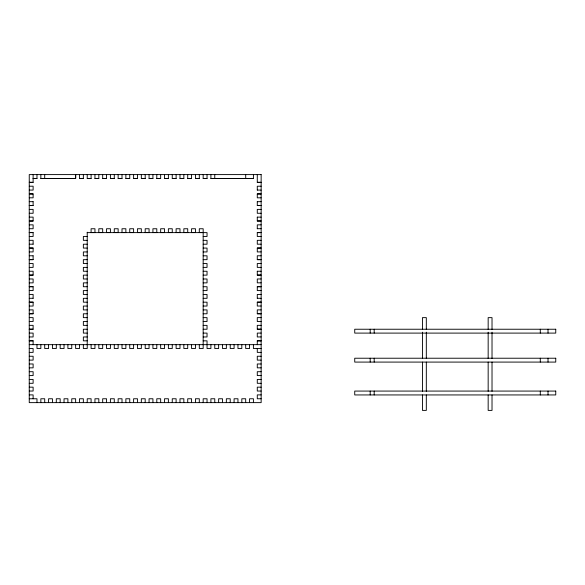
<?xml version="1.0" encoding="UTF-8"?>
<svg xmlns="http://www.w3.org/2000/svg" width="585" height="585" viewBox="0 0 585 585"><rect width="100%" height="100%" fill="white"/><g stroke="black" fill="none" stroke-linecap="round" stroke-linejoin="round"><path stroke-width="0.88" d="M33.118 178.462L36.979 178.462M40.848 178.462L75.684 178.462L75.684 174.601M79.494 178.462L83.355 178.462M87.224 178.462L91.092 178.462M94.953 178.462L98.821 178.462M102.682 178.462L106.55 178.462M110.411 178.462L114.28 178.462M118.141 178.462L122.009 178.462M125.87 178.462L129.738 178.462M133.599 178.462L137.468 178.462M141.329 178.462L145.197 178.462M149.065 178.462L152.926 178.462M156.795 178.462L160.656 178.462M164.524 178.462L168.385 178.462M172.253 178.462L176.114 178.462M179.983 178.462L183.844 178.462M187.712 178.462L191.573 178.462M195.441 178.462L199.309 178.462M203.17 178.462L207.039 178.462M210.9 178.462L253.415 178.462M33.118 178.505L36.979 178.505L36.979 174.601M33.118 182.33L29.25 182.33L33.118 182.374L33.118 174.601M257.283 182.33L261.144 182.33L257.283 182.374L257.283 174.601M29.25 186.235L33.118 186.191L33.118 190.103L29.25 190.059M261.144 186.191L257.283 186.235L257.283 190.103M257.283 190.059L261.144 190.103M33.118 193.927L29.25 193.927L33.118 193.964L33.118 197.832L29.25 197.788M257.283 193.927L261.144 193.927L257.283 193.964L257.283 197.832L261.144 197.832M29.25 201.657L33.118 201.693M257.283 201.693L261.144 201.657M29.25 205.518L33.118 205.518M257.283 205.518L261.144 205.518M29.25 205.562L33.118 205.562L33.118 201.657M261.144 205.562L257.283 205.562L257.283 201.657M29.25 209.423L33.118 209.386L33.118 213.291L29.25 213.247M261.144 209.423L257.283 209.386L257.283 213.291L261.144 213.247M29.25 217.152L33.118 217.115L33.118 221.02L29.25 221.02L33.118 220.976M257.283 217.152L261.144 217.115M257.283 220.976L261.144 220.976L257.283 221.02L257.283 217.115M29.25 224.881L33.118 224.845L33.118 228.75L29.25 228.706M261.144 224.845L257.283 224.881L257.283 228.75M257.283 228.706L261.144 228.706M29.25 232.574L33.118 232.574L33.118 236.479L29.25 236.479M91.092 232.574L94.953 232.574M98.821 232.574L102.682 232.574M106.55 232.574L110.411 232.574M114.28 232.574L118.141 232.574M122.009 232.574L125.87 232.574M129.738 232.574L133.599 232.574M137.468 232.574L141.329 232.574M145.197 232.574L149.065 232.574M152.926 232.574L156.795 232.574M160.656 232.574L164.524 232.574M168.385 232.574L172.253 232.574M176.114 232.574L179.983 232.574M183.844 232.574L187.712 232.574M191.573 232.574L195.441 232.574M199.309 232.574L203.17 232.574M261.144 232.574L257.283 232.574L257.283 236.479L261.144 236.435M29.25 232.618L33.118 232.618M87.224 232.618L207.039 232.618L207.039 236.479L203.17 236.479M257.283 232.618L261.144 232.618M87.224 236.479L83.355 236.479L83.355 240.347L87.224 240.347M29.25 240.347L33.118 240.303L33.118 244.208M203.17 240.347L207.039 240.347L207.039 244.208L203.17 244.208M261.144 240.303L257.283 240.347L257.283 244.208L261.144 244.164M29.25 244.208L33.118 244.164M87.224 244.208L83.355 244.208L83.355 248.077L87.224 248.077M33.118 248.033L29.25 248.033L33.118 248.077L33.118 251.938L29.25 251.901M257.283 248.033L261.144 248.033L257.283 248.077L257.283 251.938L261.144 251.901M203.17 248.077L207.039 248.077L207.039 251.938L203.17 251.938M87.224 251.938L83.355 251.938L83.355 255.806L87.224 255.806M29.25 255.762L33.118 255.806M203.17 255.806L207.039 255.806L207.039 259.667L203.17 259.667M261.144 255.806L257.283 255.762L257.283 259.667L261.144 259.667M29.25 259.63L33.118 259.63M257.283 259.63L261.144 259.63M29.25 259.667L33.118 259.667L33.118 255.762M87.224 259.667L83.355 259.667L83.355 263.535L87.224 263.535M29.25 263.491L33.118 263.535L33.118 267.396L29.25 267.396M203.17 263.535L207.039 263.535L207.039 267.396L203.17 267.396M261.144 263.491L257.283 263.535L257.283 267.396L261.144 267.36M87.224 267.396L83.355 267.396L83.355 271.264L87.224 271.264M29.25 271.264L33.118 271.221L33.118 275.125L29.25 275.125L33.118 275.089M203.17 271.264L207.039 271.264L207.039 275.125L203.17 275.125M257.283 271.264L261.144 271.221M257.283 275.089L261.144 275.089L257.283 275.125L257.283 271.221M87.224 275.125L83.355 275.125L83.355 278.994L87.224 278.994M29.25 278.95L33.118 278.994L33.118 282.862L29.25 282.862M203.17 278.994L207.039 278.994L207.039 282.862L203.17 282.862M261.144 278.95L257.283 278.994L257.283 282.862L261.144 282.818M87.224 282.862L83.355 282.862L83.355 286.723L87.224 286.723M29.25 286.679L33.118 286.679L33.118 290.591L29.25 290.548M261.144 286.679L257.283 286.679L257.283 290.591L261.144 290.548M29.25 286.723L33.118 286.723M203.17 286.723L207.039 286.723L207.039 290.591L203.17 290.591M257.283 286.723L261.144 286.723M87.224 290.591L83.355 290.591L83.355 294.452L87.224 294.452M29.25 294.452L33.118 294.409L33.118 298.321M203.17 294.452L207.039 294.452L207.039 298.321L203.17 298.321M261.144 294.409L257.283 294.452L257.283 298.321M29.25 298.321L33.118 298.277M87.224 298.321L83.355 298.321L83.355 302.182L87.224 302.182M257.283 298.277L261.144 298.321M29.25 302.138L33.118 302.138L33.118 306.05L29.25 306.05M261.144 302.138L257.283 302.138L257.283 306.05L261.144 306.006M29.25 302.182L33.118 302.182M203.17 302.182L207.039 302.182L207.039 306.05L203.17 306.05M257.283 302.182L261.144 302.182M87.224 306.05L83.355 306.05L83.355 309.911L87.224 309.911M29.25 309.911L33.118 309.874L33.118 313.779L29.25 313.779M203.17 309.911L207.039 309.911L207.039 313.779L203.17 313.779M261.144 309.911L257.283 309.874L257.283 313.779L261.144 313.779M29.25 313.736L33.118 313.736M257.283 313.736L261.144 313.736M87.224 313.779L83.355 313.779L83.355 317.64L87.224 317.64M29.25 317.604L33.118 317.64L33.118 321.509L29.25 321.465M203.17 317.64L207.039 317.64L207.039 321.509L203.17 321.509M261.144 317.64L257.283 317.604L257.283 321.509L261.144 321.465M87.224 321.509L83.355 321.509L83.355 325.37L87.224 325.37M29.25 325.37L33.118 325.333L33.118 329.238L29.25 329.238M203.17 325.37L207.039 325.37L207.039 329.238L203.17 329.238M261.144 325.37L257.283 325.333L257.283 329.238L261.144 329.238M29.25 329.194L33.118 329.194M257.283 329.194L261.144 329.194M87.224 329.238L83.355 329.238L83.355 333.099L87.224 333.099M29.25 333.062L33.118 333.099L33.118 336.967L29.25 336.923M203.17 333.099L207.039 333.099L207.039 336.967L203.17 336.967M261.144 333.062L257.283 333.099L257.283 336.967L261.144 336.923M87.224 336.967L83.355 336.967L83.355 340.836L87.224 340.836M29.25 340.792L33.118 340.792L33.118 344.697M261.144 340.792L257.283 340.792L257.283 344.697M29.25 340.836L33.118 340.836M203.17 340.836L207.039 340.836L207.039 348.521L210.9 348.521L210.9 344.653M257.283 340.836L261.144 340.836M29.25 344.653L261.144 344.653M29.25 348.521L33.118 348.521L33.118 352.382L29.25 352.382M261.144 348.521L253.415 348.521L253.415 344.653M261.144 352.382L257.283 352.382L257.283 348.521M29.25 356.25L33.118 356.25L33.118 360.119L29.25 360.119M261.144 356.25L257.283 356.25L257.283 360.119L261.144 360.119M29.25 363.98L33.118 363.98L33.118 367.848L29.25 367.848M261.144 363.98L257.283 363.98L257.283 367.848L261.144 367.848M29.25 371.709L33.118 371.709L33.118 375.577L29.25 375.577M261.144 371.709L257.283 371.709L257.283 375.577L261.144 375.577M29.25 379.438L33.118 379.438L33.118 383.307L29.25 383.307M261.144 379.438L257.283 379.438L257.283 383.307L261.144 383.307M29.25 387.168L33.118 387.168L33.118 391.036L29.25 391.036M261.144 387.168L257.283 387.168L257.283 391.036L261.144 391.036M29.25 394.897L33.118 394.897L33.118 398.765M261.144 394.897L257.283 394.897L257.283 398.765L261.144 398.765M29.25 398.765L36.979 398.765L36.979 402.626M548.021 329.238L548.021 333.099M548.021 358.225L548.021 362.086M548.021 391.072L548.021 394.941M540.291 329.238L540.291 333.099M540.291 358.225L540.291 362.086M540.291 391.072L540.291 394.941M492.022 329.465L492.022 317.64L488.161 317.64L488.161 329.465M492.022 332.192L492.022 358.568M492.022 362.086L492.022 391.306M492.022 394.941L492.022 410.399L488.161 410.399L488.161 394.941M488.161 332.192L488.161 358.568M488.161 362.086L488.161 391.306M426.319 329.465L426.319 317.64L422.458 317.64L422.458 329.465M426.319 332.192L426.319 358.568M426.319 362.086L426.319 391.306M426.319 394.941L426.319 410.399L422.458 410.399L422.458 394.941M422.458 332.192L422.458 358.568M422.458 362.086L422.458 391.306M374.188 329.238L374.188 333.099M374.188 358.225L374.188 362.086M374.188 391.072L374.188 394.941M370.188 329.238L370.188 333.099M370.188 358.225L370.188 362.086M370.188 391.072L370.188 394.941M253.415 174.601L253.415 178.505L210.9 178.505L210.9 174.601M253.415 402.626L253.415 398.765L249.546 398.765L249.546 402.626M249.546 344.653L249.546 348.521L245.685 348.521L245.685 344.653M245.685 174.601L245.744 178.462M245.685 402.626L245.685 398.765L241.817 398.765L241.817 402.626M241.817 344.653L241.817 348.521L237.956 348.521L237.956 344.653M237.956 402.626L237.956 398.765L234.088 398.765L234.088 402.626M234.088 344.653L234.088 348.521L230.227 348.521L230.227 344.653M230.227 402.626L230.227 398.765L226.358 398.765L226.358 402.626M226.358 344.653L226.358 348.521L222.497 348.521L222.497 344.653M222.497 402.626L222.497 398.765L218.629 398.765L218.629 402.626M218.629 344.653L218.629 348.521L214.768 348.521L214.768 344.653M214.768 174.601L214.768 178.462M214.768 402.626L214.768 398.765L210.9 398.765L210.9 402.626M207.039 174.601L207.039 178.505L203.17 178.505L203.17 174.601M207.039 402.626L207.039 398.765L203.17 398.765L203.17 402.626M199.309 174.601L199.309 178.505L195.441 178.505L195.441 174.601M199.309 232.618L199.309 228.75L203.17 228.75L203.17 348.521L199.309 348.521L199.309 344.653M199.309 402.626L199.309 398.765L195.441 398.765L195.441 402.626M195.441 232.618L195.441 228.75L191.573 228.75L191.573 232.618M195.441 344.653L195.441 348.521L191.573 348.521L191.573 344.653M191.573 174.601L191.573 178.505L187.712 178.505L187.712 174.601M191.573 402.626L191.573 398.765L187.712 398.765L187.712 402.626M187.712 232.618L187.712 228.75L183.844 228.75L183.844 232.618M187.712 344.653L187.712 348.521L183.844 348.521L183.844 344.653M183.844 174.601L183.844 178.505L179.983 178.505L179.983 174.601M183.844 402.626L183.844 398.765L179.983 398.765L179.983 402.626M179.983 232.618L179.983 228.75L176.114 228.75L176.114 232.618M179.983 344.653L179.983 348.521L176.114 348.521L176.114 344.653M176.114 174.601L176.114 178.505L172.253 178.505L172.253 174.601M176.114 402.626L176.114 398.765L172.253 398.765L172.253 402.626M172.253 232.618L172.253 228.75L168.385 228.75L168.385 232.618M172.253 344.653L172.253 348.521L168.385 348.521L168.385 344.653M168.385 174.601L168.385 178.505L164.524 178.505L164.524 174.601M168.385 402.626L168.385 398.765L164.524 398.765L164.524 402.626M164.524 232.618L164.524 228.75L160.656 228.75L160.656 232.618M164.524 344.653L164.524 348.521L160.656 348.521L160.656 344.653M160.656 174.601L160.656 178.505L156.795 178.505L156.795 174.601M160.656 402.626L160.656 398.765L156.795 398.765L156.795 402.626M156.795 232.618L156.795 228.75L152.926 228.75L152.926 232.618M156.795 344.653L156.795 348.521L152.926 348.521L152.926 344.653M152.926 174.601L152.926 178.505L149.065 178.505L149.065 174.601M152.926 402.626L152.926 398.765L149.065 398.765L149.065 402.626M149.065 232.618L149.065 228.75L145.197 228.75L145.197 232.618M149.065 344.653L149.065 348.521L145.197 348.521L145.197 344.653M145.197 174.601L145.197 178.505L141.329 178.505L141.329 174.601M145.197 402.626L145.197 398.765L141.329 398.765L141.329 402.626M141.329 232.618L141.329 228.75L137.468 228.75L137.468 232.618M141.329 344.653L141.329 348.521L137.468 348.521L137.468 344.653M137.468 174.601L137.468 178.505L133.599 178.505L133.599 174.601M137.468 402.626L137.468 398.765L133.599 398.765L133.599 402.626M133.599 232.618L133.599 228.75L129.738 228.75L129.738 232.618M133.599 344.653L133.599 348.521L129.738 348.521L129.738 344.653M129.738 174.601L129.738 178.505L125.87 178.505L125.87 174.601M129.738 402.626L129.738 398.765L125.87 398.765L125.87 402.626M125.87 232.618L125.87 228.75L122.009 228.75L122.009 232.618M125.87 344.653L125.87 348.521L122.009 348.521L122.009 344.653M122.009 174.601L122.009 178.505L118.141 178.505L118.141 174.601M122.009 402.626L122.009 398.765L118.141 398.765L118.141 402.626M118.141 232.618L118.141 228.75L114.28 228.75L114.28 232.618M118.141 344.653L118.141 348.521L114.28 348.521L114.28 344.653M114.28 174.601L114.28 178.505L110.411 178.505L110.411 174.601M114.28 402.626L114.28 398.765L110.411 398.765L110.411 402.626M110.411 232.618L110.411 228.75L106.55 228.75L106.55 232.618M110.411 344.653L110.411 348.521L106.55 348.521L106.55 344.653M106.55 174.601L106.55 178.505L102.682 178.505L102.682 174.601M106.55 402.626L106.55 398.765L102.682 398.765L102.682 402.626M102.682 232.618L102.682 228.75L98.821 228.75L98.821 232.618M102.682 344.653L102.682 348.521L98.821 348.521L98.821 344.653M98.821 174.601L98.821 178.505L94.953 178.505L94.953 174.601M98.821 402.626L98.821 398.765L94.953 398.765L94.953 402.626M94.953 232.618L94.953 228.75L91.092 228.75L91.092 232.618M94.953 344.653L94.953 348.521L91.092 348.521L91.092 344.653M91.092 174.601L91.092 178.505L87.224 178.505L87.224 174.601M91.092 402.626L91.092 398.765L87.224 398.765L87.224 402.626M87.224 232.186L87.224 348.521L83.355 348.521L83.355 344.653M83.355 174.601L83.355 178.505L79.494 178.505L79.494 174.601M83.355 402.626L83.355 398.765L79.494 398.765L79.494 402.626M79.494 344.653L79.494 348.521L75.626 348.521L75.626 344.653M75.626 174.601L75.626 178.505L40.848 178.505L40.848 174.601M75.626 402.626L75.626 398.765L71.765 398.765L71.765 402.626M71.765 344.653L71.765 348.521L67.897 348.521L67.897 344.653M67.897 402.626L67.897 398.765L64.036 398.765L64.036 402.626M64.036 344.653L64.036 348.521L60.167 348.521L60.167 344.653M60.167 402.626L60.167 398.765L56.306 398.765L56.306 402.626M56.306 344.653L56.306 348.521L52.438 348.521L52.438 344.653M52.438 402.626L52.438 398.765L48.577 398.765L48.577 402.626M48.577 344.653L48.577 348.521L44.709 348.521L44.709 344.653M44.709 174.601L44.709 178.462M44.709 402.626L44.709 398.765L40.848 398.765L40.848 402.626M40.848 344.653L40.848 348.521L36.979 348.521L36.979 344.653M261.144 174.601L29.25 174.601L29.25 402.626L261.144 402.626L261.144 174.601M555.75 329.238L354.729 329.238L354.729 333.099L555.75 333.099L555.75 329.238M555.75 358.225L354.729 358.225L354.729 362.086L555.75 362.086L555.75 358.225M555.75 391.072L354.729 391.072L354.729 394.941L555.75 394.941L555.75 391.072"/></g></svg>
